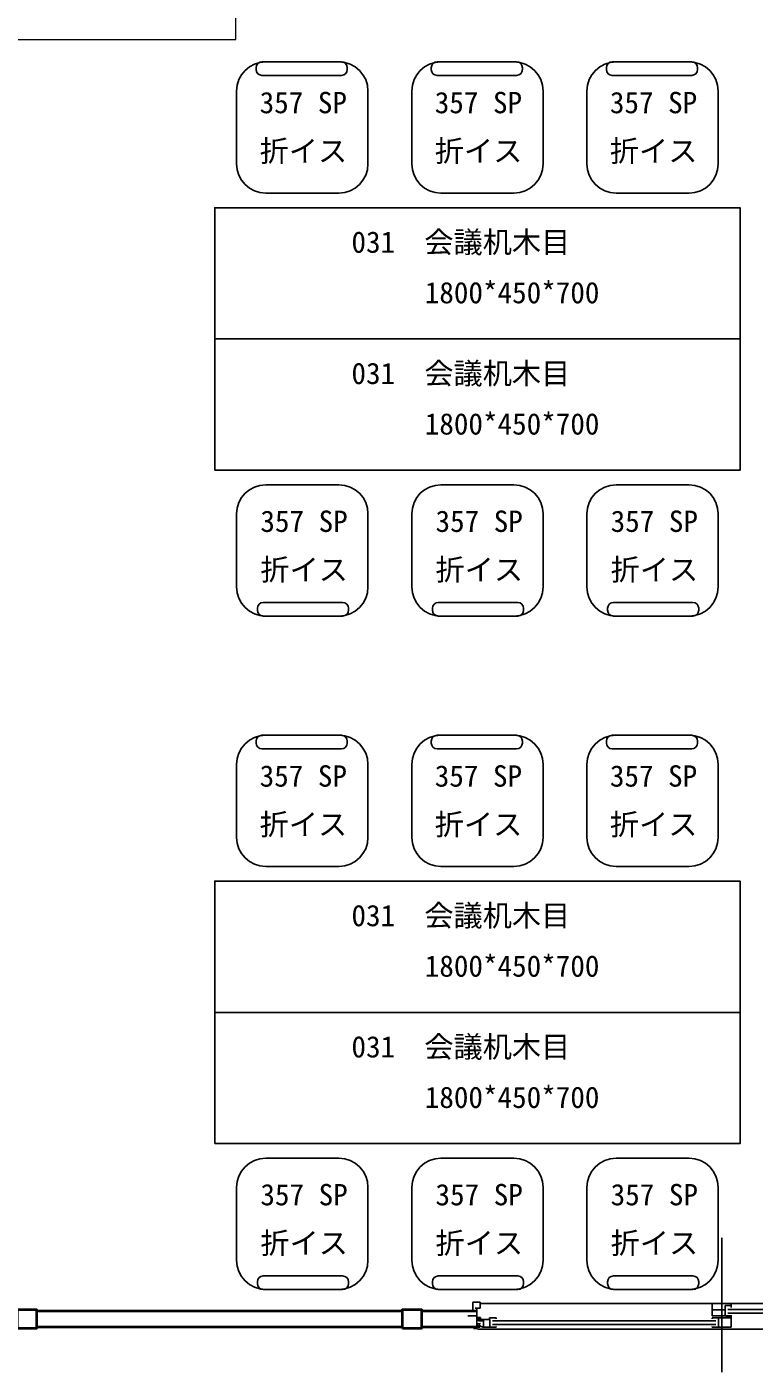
# Model space of a CAD drawing. Units: millimetres at full size, sheet at 1:50; details may follow other scales. Extents: x -9796 to 9869, y -7043 to 6939.
# Drawn here: x -4802 to -2310, y -4317 to 295 of the extents above; entities that cross this region are included whole.
import ezdxf
from ezdxf.enums import TextEntityAlignment as Align

# ---------------------------------------------------------------- set-up
doc = ezdxf.new("R2010")
doc.units = ezdxf.units.MM
doc.header["$LTSCALE"] = 50
for name, color, linetype, lineweight in [('0-1', 7, 'Continuous', 25), ('0-3', 7, 'Continuous', 25), ('0-A', 7, 'Continuous', 25)]:
    doc.layers.add(name, color=color, linetype=linetype, lineweight=lineweight)
doc.styles.add('ＭＳ ゴシック', font='')
doc.styles.get('ＭＳ ゴシック').set_extended_font_data('MS Gothic')

msp = doc.modelspace()

# ---------------------------------------------------------------- linework, layer by layer
at = {"layer": '0-1'}
for p, q in [((-2421.31, -4317.3), (-2421.31, -3857.29)), ((-3274.31, -4077.88), (-3249.31, -4077.88)), ((-3274.31, -4077.88), (-3274.31, -4107.88)), ((-3266.31, -4097.63), (-3249.31, -4097.63)), ((-3249.31, -4082.63), (-3249.31, -4077.88)), ((-3249.31, -4082.63), (-1593.31, -4082.63)), ((-3249.31, -4097.63), (-3249.31, -4082.63)), ((-2453.81, -4123.88), (-2453.81, -4082.38)), ((-2388.81, -4082.38), (-2453.81, -4082.38)), ((-2453.81, -4104.13), (-2409.81, -4104.13)), ((-2388.81, -4088.68), (-2409.81, -4088.68)), ((-2409.81, -4123.88), (-2409.81, -4088.68)), ((-2400.81, -4102.88), (-1636.31, -4102.88)), ((-2388.81, -4095.88), (-2388.81, -4082.38)), ((-3291.31, -4124.63), (-3260.31, -4124.63)), ((-3266.31, -4124.63), (-3266.31, -4121.63)), ((-3260.31, -4129.88), (-3247.81, -4129.88)), ((-3260.31, -4133.88), (-3247.81, -4133.88)), ((-3254.31, -4137.38), (-3215.86, -4137.38)), ((-3254.31, -4141.58), (-3254.31, -4137.38)), ((-3254.31, -4141.58), (-3237.61, -4141.58)), ((-3247.81, -4133.88), (-3247.81, -4129.88)), ((-3239.31, -4137.38), (-3216.81, -4137.38)), ((-3237.61, -4162.88), (-3237.61, -4137.38)), ((-3216.81, -4132.38), (-3216.81, -4137.38)), ((-3215.86, -4162.88), (-3215.86, -4137.38)), ((-3206.31, -4141.88), (-2441.81, -4141.88)), ((-3194.31, -4134.58), (-3194.31, -4131.38)), ((-3194.31, -4133.48), (-3194.31, -4134.88)), ((-2388.81, -4123.88), (-2453.81, -4123.88)), ((-2388.81, -4131.38), (-2453.81, -4131.38)), ((-2453.81, -4134.58), (-2453.81, -4131.38)), ((-2453.81, -4133.48), (-2453.81, -4134.88)), ((-2432.01, -4131.38), (-2432.01, -4162.88)), ((-2405.11, -4123.88), (-2405.11, -4129.48)), ((-2396.81, -4129.48), (-2405.11, -4129.48)), ((-2401.81, -4125.88), (-2388.81, -4125.88)), ((-2400.81, -4114.88), (-1636.31, -4114.88)), ((-2388.81, -4123.88), (-2388.81, -4121.88)), ((-2388.81, -4125.88), (-2388.81, -4162.88)), ((-2388.81, -4157.58), (-2388.81, -4126.38)), ((-3252.32, -4151.38), (-3260.31, -4151.38)), ((-3260.31, -4163.38), (-3250.31, -4163.38)), ((-3256.81, -4170.63), (-3260.31, -4167.13)), ((-3257.31, -4155.88), (-3255.31, -4155.88)), ((-3257.31, -4158.88), (-3257.31, -4155.88)), ((-3250.25, -4158.88), (-3257.31, -4158.88)), ((-3256.81, -4170.63), (-1585.81, -4170.63)), ((-3252.31, -4155.88), (-3250.31, -4155.88)), ((-3247.31, -4150.88), (-3252.29, -4151.38)), ((-3250.31, -4158.88), (-3250.31, -4155.88)), ((-3250.31, -4163.38), (-3250.31, -4161.88)), ((-3250.25, -4158.88), (-3239.32, -4162.88)), ((-3194.31, -4162.88), (-3239.32, -4162.88)), ((-3206.31, -4153.88), (-2441.81, -4153.88)), ((-3194.31, -4162.88), (-3194.31, -4160.88)), ((-2453.81, -4162.88), (-2453.81, -4160.88)), ((-2453.81, -4162.88), (-2388.81, -4162.88))]:
    msp.add_line(p, q, dxfattribs=at)
at = {"layer": '0-1', "color": 2, "lineweight": 40}
for p, q in [((-3515.31, -4107.88), (-4769.31, -4107.88)), ((-3260.31, -4107.88), (-3450.31, -4107.88)), ((-3515.31, -4162.88), (-4769.31, -4162.88)), ((-3260.31, -4162.88), (-3450.31, -4162.88))]:
    msp.add_line(p, q, dxfattribs=at)
for points in [[(-4834.31, -4167.88), (-4834.31, -4102.88), (-4769.31, -4102.88), (-4769.31, -4167.88)], [(-3515.31, -4167.88), (-3515.31, -4102.88), (-3450.31, -4102.88), (-3450.31, -4167.88)]]:
    msp.add_lwpolyline(points, close=True, dxfattribs=at)
at = {"layer": '0-1'}
for points in [[(-3271.61, -4167.63), (-3260.31, -4167.63), (-3260.31, -4097.63)], [(-3216.81, -4136.88), (-3216.81, -4131.38), (-3194.31, -4131.38)]]:
    msp.add_lwpolyline(points, dxfattribs=at)
msp.add_arc((-3252.32, -4151.08), 0.3, 270, 275.71059, dxfattribs=at)
at = {"layer": '0-3'}
for p, q in [((-4016.5, 148.14), (-4016.5, 154.71)), ((-3724.23, 174.71), (-3996.5, 174.71)), ((-3704.23, 154.71), (-3704.23, 148.14)), ((-3416.5, 148.14), (-3416.5, 154.71)), ((-3124.23, 174.71), (-3396.5, 174.71)), ((-3104.23, 154.71), (-3104.23, 148.14)), ((-2816.5, 148.14), (-2816.5, 154.71)), ((-2524.23, 174.71), (-2796.5, 174.71)), ((-2504.23, 154.71), (-2504.23, 148.14)), ((-3724.23, 128.15), (-3996.5, 128.15)), ((-3124.23, 128.15), (-3396.5, 128.15)), ((-2524.23, 128.15), (-2796.5, 128.15)), ((-4083.26, -175.29), (-4083.26, 74.71)), ((-3633.26, 74.71), (-3633.26, -175.29)), ((-3483.26, -175.29), (-3483.26, 74.71)), ((-3033.26, 74.71), (-3033.26, -175.29)), ((-2883.26, -175.29), (-2883.26, 74.71)), ((-2433.26, 74.71), (-2433.26, -175.29)), ((-3733.26, -275.29), (-3983.26, -275.29)), ((-3133.26, -275.29), (-3383.26, -275.29)), ((-2533.26, -275.29), (-2783.26, -275.29)), ((-3983.25, -1275.29), (-3733.25, -1275.29)), ((-3383.25, -1275.29), (-3133.25, -1275.29)), ((-2783.25, -1275.29), (-2533.25, -1275.29)), ((-4083.26, -1625.29), (-4083.26, -1375.28)), ((-3633.26, -1375.28), (-3633.26, -1625.29)), ((-3483.26, -1625.29), (-3483.26, -1375.28)), ((-3033.26, -1375.28), (-3033.26, -1625.29)), ((-2883.26, -1625.29), (-2883.26, -1375.28)), ((-2433.26, -1375.28), (-2433.26, -1625.29)), ((-4012.28, -1705.28), (-4012.28, -1698.72)), ((-3992.28, -1678.72), (-3720.01, -1678.72)), ((-3700.01, -1698.72), (-3700.01, -1705.28)), ((-3412.28, -1705.28), (-3412.28, -1698.72)), ((-3392.28, -1678.72), (-3120.01, -1678.72)), ((-3100.01, -1698.72), (-3100.01, -1705.28)), ((-2812.28, -1705.28), (-2812.28, -1698.72)), ((-2792.28, -1678.72), (-2520.01, -1678.72)), ((-2500.01, -1698.72), (-2500.01, -1705.28)), ((-3992.28, -1725.29), (-3720.01, -1725.29)), ((-3392.28, -1725.29), (-3120.01, -1725.29)), ((-2792.28, -1725.29), (-2520.01, -1725.29)), ((-4016.5, -2160.57), (-4016.5, -2154)), ((-3724.23, -2134), (-3996.5, -2134)), ((-3704.23, -2154), (-3704.23, -2160.57)), ((-3416.5, -2160.57), (-3416.5, -2154)), ((-3124.23, -2134), (-3396.5, -2134)), ((-3104.23, -2154), (-3104.23, -2160.57)), ((-2816.5, -2160.57), (-2816.5, -2154)), ((-2524.23, -2134), (-2796.5, -2134)), ((-2504.23, -2154), (-2504.23, -2160.57)), ((-3724.23, -2180.57), (-3996.5, -2180.57)), ((-3124.23, -2180.57), (-3396.5, -2180.57)), ((-2524.23, -2180.57), (-2796.5, -2180.57)), ((-4083.26, -2484), (-4083.26, -2234)), ((-3633.26, -2234), (-3633.26, -2484)), ((-3483.26, -2484), (-3483.26, -2234)), ((-3033.26, -2234), (-3033.26, -2484)), ((-2883.26, -2484), (-2883.26, -2234)), ((-2433.26, -2234), (-2433.26, -2484)), ((-3733.26, -2584), (-3983.26, -2584)), ((-3133.26, -2584), (-3383.26, -2584)), ((-2533.26, -2584), (-2783.26, -2584)), ((-3983.25, -3584), (-3733.25, -3584)), ((-3383.25, -3584), (-3133.25, -3584)), ((-2783.25, -3584), (-2533.25, -3584)), ((-4083.26, -3934), (-4083.26, -3684)), ((-3633.26, -3684), (-3633.26, -3934)), ((-3483.26, -3934), (-3483.26, -3684)), ((-3033.26, -3684), (-3033.26, -3934)), ((-2883.26, -3934), (-2883.26, -3684)), ((-2433.26, -3684), (-2433.26, -3934)), ((-4012.28, -4014), (-4012.28, -4007.43)), ((-3992.28, -3987.43), (-3720.01, -3987.43)), ((-3700.01, -4007.43), (-3700.01, -4014)), ((-3412.28, -4014), (-3412.28, -4007.43)), ((-3392.28, -3987.43), (-3120.01, -3987.43)), ((-3100.01, -4007.43), (-3100.01, -4014)), ((-2812.28, -4014), (-2812.28, -4007.43)), ((-2792.28, -3987.43), (-2520.01, -3987.43)), ((-2500.01, -4007.43), (-2500.01, -4014)), ((-3992.28, -4034), (-3720.01, -4034)), ((-3392.28, -4034), (-3120.01, -4034)), ((-2792.28, -4034), (-2520.01, -4034))]:
    msp.add_line(p, q, dxfattribs=at)
for points in [[(-4158.26, -775.29), (-4158.26, -325.29), (-2358.26, -325.29), (-2358.26, -775.29)], [(-4158.26, -1225.29), (-4158.26, -775.29), (-2358.26, -775.29), (-2358.26, -1225.29)], [(-4158.26, -3084), (-4158.26, -2634), (-2358.26, -2634), (-2358.26, -3084)], [(-4158.26, -3534), (-4158.26, -3084), (-2358.26, -3084), (-2358.26, -3534)]]:
    msp.add_lwpolyline(points, close=True, dxfattribs=at)
for centre, radius, start, end in [((-3983.26, 74.71), 100, 90, 180), ((-3996.5, 154.71), 20, 90, 180), ((-3996.5, 148.14), 20, 180, 270), ((-3733.26, 74.71), 100, 0, 90), ((-3724.23, 154.71), 20, 0, 90), ((-3724.23, 148.14), 20, 270, 0), ((-3383.26, 74.71), 100, 90, 180), ((-3396.5, 154.71), 20, 90, 180), ((-3396.5, 148.14), 20, 180, 270), ((-3133.26, 74.71), 100, 0, 90), ((-3124.23, 154.71), 20, 0, 90), ((-3124.23, 148.14), 20, 270, 0), ((-2783.26, 74.71), 100, 90, 180), ((-2796.5, 154.71), 20, 90, 180), ((-2796.5, 148.14), 20, 180, 270), ((-2533.26, 74.71), 100, 0, 90), ((-2524.23, 154.71), 20, 0, 90), ((-2524.23, 148.14), 20, 270, 0), ((-3983.26, -175.29), 100, 180, 270), ((-3733.26, -175.29), 100, 270, 0), ((-3383.26, -175.29), 100, 180, 270), ((-3133.26, -175.29), 100, 270, 0), ((-2783.26, -175.29), 100, 180, 270), ((-2533.26, -175.29), 100, 270, 0), ((-3983.25, -1375.28), 100, 90, 180), ((-3733.25, -1375.28), 100, 0, 90), ((-3383.25, -1375.28), 100, 90, 180), ((-3133.25, -1375.28), 100, 0, 90), ((-2783.25, -1375.28), 100, 90, 180), ((-2533.25, -1375.28), 100, 0, 90), ((-3983.25, -1625.29), 100, 180, 270), ((-3733.25, -1625.29), 100, 270, 0), ((-3383.25, -1625.29), 100, 180, 270), ((-3133.25, -1625.29), 100, 270, 0), ((-2783.25, -1625.29), 100, 180, 270), ((-2533.25, -1625.29), 100, 270, 0), ((-3992.28, -1698.72), 20, 90, 180), ((-3992.28, -1705.28), 20, 180, 270), ((-3720.01, -1698.72), 20, 0, 90), ((-3720.01, -1705.28), 20, 270, 0), ((-3392.28, -1698.72), 20, 90, 180), ((-3392.28, -1705.28), 20, 180, 270), ((-3120.01, -1698.72), 20, 0, 90), ((-3120.01, -1705.28), 20, 270, 0), ((-2792.28, -1698.72), 20, 90, 180), ((-2792.28, -1705.28), 20, 180, 270), ((-2520.01, -1698.72), 20, 0, 90), ((-2520.01, -1705.28), 20, 270, 0), ((-3983.26, -2234), 100, 90, 180), ((-3996.5, -2154), 20, 90, 180), ((-3996.5, -2160.57), 20, 180, 270), ((-3733.26, -2234), 100, 0, 90), ((-3724.23, -2154), 20, 0, 90), ((-3724.23, -2160.57), 20, 270, 0), ((-3383.26, -2234), 100, 90, 180), ((-3396.5, -2154), 20, 90, 180), ((-3396.5, -2160.57), 20, 180, 270), ((-3133.26, -2234), 100, 0, 90), ((-3124.23, -2154), 20, 0, 90), ((-3124.23, -2160.57), 20, 270, 0), ((-2783.26, -2234), 100, 90, 180), ((-2796.5, -2154), 20, 90, 180), ((-2796.5, -2160.57), 20, 180, 270), ((-2533.26, -2234), 100, 0, 90), ((-2524.23, -2154), 20, 0, 90), ((-2524.23, -2160.57), 20, 270, 0), ((-3983.26, -2484), 100, 180, 270), ((-3733.26, -2484), 100, 270, 0), ((-3383.26, -2484), 100, 180, 270), ((-3133.26, -2484), 100, 270, 0), ((-2783.26, -2484), 100, 180, 270), ((-2533.26, -2484), 100, 270, 0), ((-3983.25, -3684), 100, 90, 180), ((-3733.25, -3684), 100, 0, 90), ((-3383.25, -3684), 100, 90, 180), ((-3133.25, -3684), 100, 0, 90), ((-2783.25, -3684), 100, 90, 180), ((-2533.25, -3684), 100, 0, 90), ((-3983.25, -3934), 100, 180, 270), ((-3733.25, -3934), 100, 270, 0), ((-3383.25, -3934), 100, 180, 270), ((-3133.25, -3934), 100, 270, 0), ((-2783.25, -3934), 100, 180, 270), ((-2533.25, -3934), 100, 270, 0), ((-3992.28, -4007.43), 20, 90, 180), ((-3720.01, -4007.43), 20, 0, 90), ((-3392.28, -4007.43), 20, 90, 180), ((-3120.01, -4007.43), 20, 0, 90), ((-2792.28, -4007.43), 20, 90, 180), ((-2520.01, -4007.43), 20, 0, 90), ((-3992.28, -4014), 20, 180, 270), ((-3720.01, -4014), 20, 270, 0), ((-3392.28, -4014), 20, 180, 270), ((-3120.01, -4014), 20, 270, 0), ((-2792.28, -4014), 20, 180, 270), ((-2520.01, -4014), 20, 270, 0)]:
    msp.add_arc(centre, radius, start, end, dxfattribs=at)
at = {"layer": '0-A', "color": 4, "lineweight": 18}
msp.add_lwpolyline([(-5035.99, 250.89), (-4085.99, 250.89), (-4085.99, 500.89), (-5035.99, 500.89)], close=True, dxfattribs=at)

# ---------------------------------------------------------------- texts
at = {"layer": '0-3', "color": 4, "style": 'ＭＳ ゴシック'}
for s, p in [('357 SP', (-4004.47, -23.54)), ('357 SP', (-3404.47, -23.54)), ('357 SP', (-2804.47, -23.54)), ('折イス', (-4004.47, -189.48)), ('折イス', (-3404.47, -189.48)), ('折イス', (-2804.47, -189.48)), ('031\u3000会議机木目', (-3689.84, -501.93)), ('1800*450*700', (-3438.73, -675.12)), ('031\u3000会議机木目', (-3689.84, -951.93)), ('1800*450*700', (-3438.73, -1125.11)), ('357 SP', (-4001.9, -1458.9)), ('357 SP', (-3401.9, -1458.9)), ('357 SP', (-2801.9, -1458.9)), ('折イス', (-4001.9, -1624.84)), ('折イス', (-3401.9, -1624.84)), ('折イス', (-2801.9, -1624.84)), ('357 SP', (-4004.47, -2332.26)), ('357 SP', (-3404.47, -2332.26)), ('357 SP', (-2804.47, -2332.26)), ('折イス', (-4004.47, -2498.2)), ('折イス', (-3404.47, -2498.2)), ('折イス', (-2804.47, -2498.2)), ('031\u3000会議机木目', (-3689.84, -2810.65)), ('1800*450*700', (-3438.73, -2983.83)), ('031\u3000会議机木目', (-3689.84, -3260.64)), ('1800*450*700', (-3438.73, -3433.83)), ('357 SP', (-4001.9, -3767.61)), ('357 SP', (-3401.9, -3767.61)), ('357 SP', (-2801.9, -3767.61)), ('折イス', (-4001.9, -3933.55)), ('折イス', (-3401.9, -3933.55)), ('折イス', (-2801.9, -3933.55))]:
    msp.add_text(s, height=73.31, dxfattribs=at).set_placement(p, align=Align.BOTTOM_LEFT)

doc.saveas('drawing.dxf')
